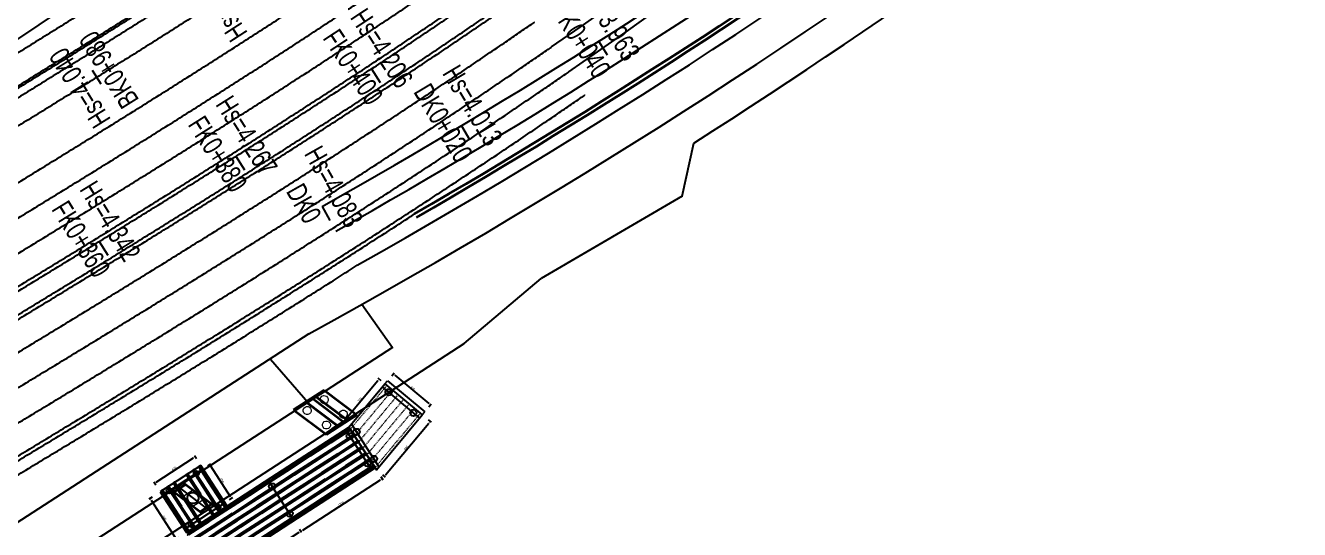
# Model space of a CAD drawing. Extents: x 0 to 558779, y 0 to 2762081.
# Drawn here: x 516841.6 to 516999.7, y 2757560.4 to 2757623 of the extents above; entities that cross this region are included whole.
import ezdxf
from ezdxf.enums import TextEntityAlignment as Align

# ---------------------------------------------------------------- set-up
doc = ezdxf.new("R2010")
doc.units = 0
doc.header["$LTSCALE"] = 20
doc.header["$PDMODE"] = 34
for name, pattern in [('CENTER', [2, 1.25, -0.25, 0.25, -0.25]), ('CONTINOUS', [0]), ('DASHED', [19.05, 12.7, -6.35]), ('HIDDEN', [0.375, 0.25, -0.125])]:
    doc.linetypes.add(name, pattern=pattern)
for name, color, linetype in [('B-标线', 8, 'Continuous'), ('DL-互通边线', 75, 'Continuous'), ('DL-标注', 1, 'Continuous'), ('DL-非机动车道边线', 6, 'Continuous'), ('L-辅路绿化带', 3, 'Continuous'), ('XW_B-20220918', 7, 'Continuous'), ('XW_D', 7, 'Continuous'), ('XW_丰海路', 7, 'Continuous'), ('桩号-D', 7, 'Continuous'), ('桩号-丰海路', 7, 'Continuous'), ('细实线', 8, 'Continuous'), ('设计高-D', 7, 'Continuous'), ('设计高-丰海路', 7, 'Continuous'), ('设计高-地面高-B-20220918', 7, 'Continuous'), ('设计高-地面高-D', 7, 'Continuous'), ('设计高-地面高-丰海路', 7, 'Continuous'), ('道路边线', 22, 'Continuous'), ('钢构CAD-工字钢', 6, 'Continuous')]:
    doc.layers.add(name, color=color, linetype=linetype)
for name, color, linetype, lineweight in [('Layer1', 1, 'Continuous', 15), ('Layer3', 6, 'CENTER', 9), ('Y粗线', 1, 'CONTINOUS', 35), ('中心线', 6, 'CENTER', 15), ('标注', 3, 'Continuous', 15), ('虚线', 6, 'DASHED', 15)]:
    doc.layers.add(name, color=color, linetype=linetype, lineweight=lineweight)
doc.styles.get("Standard").update_dxf_attribs({"font": 'fsdb_e.shx', "width": 0.7, "bigfont": 'hzdx.shx'})
doc.dimstyles.new('100-1÷8', dxfattribs={"dimscale": 0.125, "dimtxt": 2.5, "dimasz": 2, "dimexe": 1.25, "dimexo": 1.25, "dimgap": 0.125, "dimtad": 1, "dimdec": 0, "dimlfac": 100, "dimdsep": 46, "dimtxsty": 'Standard', "dimcen": 0.001, "dimclrd": 256, "dimclre": 256, "dimclrt": 7, "dimadec": 4, "dimazin": 2, "dimtfac": 1, "dimtdec": 0, "dimtmove": 1, "dimatfit": 2, "dimfxlon": 1, "dimlwd": -1, "dimlwe": -1, "dimarcsym": 0})

# ---------------------------------------------------------------- blocks, each defined once
blk = doc.blocks.new('a')
at = {"layer": 'Layer3', "ltscale": 30}
for p, q in [((-1082, 2294), (-766, 2294)), ((-1077, 2281), (-1077, 2305)), ((-777, 2285), (-777, 2301))]:
    blk.add_line(p, q, dxfattribs=at)
at = {"layer": '细实线', "color": 5, "ltscale": 30}
for p, q in [((-1083, 2302), (-1083, 2302)), ((-1082, 2302), (-1083, 2302)), ((-1083, 2299), (-1083, 2302)), ((-1083, 2299), (-1083, 2299)), ((-1082, 2299), (-1083, 2299)), ((-1083, 2290), (-1083, 2290)), ((-1082, 2290), (-1083, 2290)), ((-1083, 2287), (-1083, 2290)), ((-1083, 2287), (-1083, 2287)), ((-1082, 2287), (-1083, 2287)), ((-1082, 2298), (-1082, 2303)), ((-1082, 2303), (-783, 2303)), ((-1082, 2298), (-783, 2298)), ((-1082, 2285), (-1082, 2290)), ((-1082, 2290), (-783, 2290)), ((-1082, 2285), (-783, 2285)), ((-1070, 2298), (-1070, 2298)), ((-1070, 2298), (-1069, 2298)), ((-1070, 2291), (-1069, 2291)), ((-1070, 2290), (-1070, 2291)), ((-1068, 2291), (-1068, 2297)), ((-1068, 2291), (-1068, 2297)), ((-1067, 2298), (-1066, 2298)), ((-1067, 2291), (-1066, 2291)), ((-1065, 2298), (-1065, 2298)), ((-1065, 2290), (-1065, 2291)), ((-929, 2298), (-929, 2298)), ((-929, 2298), (-928, 2298)), ((-929, 2290), (-929, 2291)), ((-929, 2291), (-928, 2291)), ((-927, 2291), (-927, 2297)), ((-927, 2291), (-927, 2297)), ((-926, 2298), (-925, 2298)), ((-926, 2291), (-925, 2291)), ((-924, 2298), (-924, 2298)), ((-924, 2290), (-924, 2291)), ((-798, 2297), (-798, 2298)), ((-798, 2297), (-789, 2297)), ((-798, 2292), (-789, 2292)), ((-798, 2290), (-798, 2292)), ((-788, 2298), (-788, 2298)), ((-788, 2298), (-787, 2298)), ((-788, 2290), (-788, 2291)), ((-788, 2291), (-787, 2291)), ((-786, 2291), (-786, 2297)), ((-786, 2291), (-786, 2297)), ((-785, 2298), (-784, 2298)), ((-785, 2291), (-784, 2291)), ((-783, 2298), (-783, 2303)), ((-783, 2298), (-772, 2298)), ((-783, 2298), (-771, 2298)), ((-783, 2298), (-783, 2298)), ((-783, 2291), (-772, 2291)), ((-783, 2290), (-783, 2291)), ((-783, 2290), (-771, 2290)), ((-783, 2285), (-783, 2290)), ((-771, 2297), (-772, 2298)), ((-771, 2291), (-772, 2291)), ((-771, 2298), (-771, 2298)), ((-771, 2291), (-771, 2298)), ((-771, 2291), (-771, 2297)), ((-771, 2291), (-771, 2290))]:
    blk.add_line(p, q, dxfattribs=at)
for centre, radius, start, end in [((-1070, 2298), 0.25, 180, 270), ((-1070, 2291), 0.25, 90, 180), ((-1069, 2297), 0.5, 0, 90), ((-1069, 2291), 0.5, 270, 0), ((-1067, 2297), 0.5, 90, 180), ((-1067, 2291), 0.5, 180, 270), ((-1066, 2298), 0.25, 270, 0), ((-1066, 2291), 0.25, 0, 90), ((-929, 2298), 0.25, 180, 270), ((-929, 2291), 0.25, 90, 180), ((-928, 2297), 0.5, 0, 90), ((-928, 2291), 0.5, 270, 0), ((-926, 2297), 0.5, 90, 180), ((-926, 2291), 0.5, 180, 270), ((-925, 2298), 0.25, 270, 0), ((-925, 2291), 0.25, 0, 90), ((-789, 2294), 2.5, 270, 90), ((-788, 2298), 0.25, 180, 270), ((-788, 2291), 0.25, 90, 180), ((-787, 2297), 0.5, 0, 90), ((-787, 2291), 0.5, 270, 0), ((-785, 2297), 0.5, 90, 180), ((-785, 2291), 0.5, 180, 270), ((-784, 2298), 0.25, 270, 0), ((-784, 2291), 0.25, 0, 90)]:
    blk.add_arc(centre, radius, start, end, dxfattribs=at)
blk = doc.blocks.new('*U1143')
at = {"layer": 'Layer1', "ltscale": 30, "xscale": 0.009999999776482589, "yscale": 0.009999999776482589, "zscale": 0.009999999776482589, "rotation": 89.9999983127665}
blk.add_blockref('a', (22.93, 9.25), dxfattribs=at)
blk = doc.blocks.new('1')
at = {"color": 0, "linetype": 'ByBlock', "lineweight": -2, "extrusion": (0, 0, -1), "zscale": -1, "rotation": 147.0612917747569}
for p in [(-516885.14, 2757541.26), (-516885.9, 2757541.75), (-516886.65, 2757542.24), (-516887.53, 2757539.23), (-516888.29, 2757539.72), (-516886.77, 2757538.74)]:
    blk.add_blockref('*U1143', p, dxfattribs=at)
blk = doc.blocks.new('*U1145')
at = {"layer": 'Layer1', "ltscale": 30, "xscale": 0.009999999776482589, "yscale": 0.009999999776482589, "zscale": 0.009999999776482589, "rotation": 89.9999983127665}
blk.add_blockref('a', (22.93, 9.25), dxfattribs=at)
blk = doc.blocks.new('2')
at = {"color": 0, "linetype": 'ByBlock', "lineweight": -2, "extrusion": (0, 0, -1), "zscale": -1, "rotation": 147.0612917747569}
for p in [(-516889.77, 2757544.26), (-516888.26, 2757543.28), (-516889.02, 2757543.77), (-516889.89, 2757540.76), (-516890.65, 2757541.25), (-516891.4, 2757541.74)]:
    blk.add_blockref('*U1145', p, dxfattribs=at)
blk = doc.blocks.new('3')
at = {"color": 7}
for p, q in [((516889.13, 2757545.66), (516884.09, 2757542.4)), ((516892.39, 2757540.62), (516889.13, 2757545.66)), ((516884.09, 2757542.4), (516887.36, 2757537.36)), ((516887.36, 2757537.36), (516892.39, 2757540.62))]:
    blk.add_line(p, q, dxfattribs=at)
blk = doc.blocks.new('*U1330')
at = {"layer": 'Layer1', "ltscale": 30, "xscale": 0.009999999776482589, "yscale": 0.009999999776482589, "zscale": 0.009999999776482589, "rotation": 89.9999983127665}
blk.add_blockref('a', (22.93, 9.25), dxfattribs=at)
blk = doc.blocks.new('*U1331')
at = {"color": 0, "linetype": 'ByBlock', "lineweight": -2, "transparency": 16777216}
for p in [(0, 0), (0.9, 0), (1.8, 0), (2.7, 0), (3.6, 0), (4.5, 0), (5.4, 0), (0, -3), (0.9, -3), (1.8, -3), (2.7, -3), (3.6, -3), (4.5, -3), (5.4, -3), (0, -6), (0.9, -6), (1.8, -6), (2.7, -6), (3.6, -6), (4.5, -6), (5.4, -6), (0, -9), (0.9, -9), (1.8, -9), (2.7, -9), (3.6, -9), (4.5, -9), (5.4, -9), (0, -12), (0.9, -12), (1.8, -12), (2.7, -12), (3.6, -12), (4.5, -12), (5.4, -12), (0, -15), (0.9, -15), (1.8, -15), (2.7, -15), (3.6, -15), (4.5, -15), (5.4, -15), (0, -18), (0.9, -18), (1.8, -18), (2.7, -18), (3.6, -18), (4.5, -18), (5.4, -18), (0, -21), (0.9, -21), (1.8, -21), (2.7, -21), (3.6, -21), (4.5, -21), (5.4, -21)]:
    blk.add_blockref('*U1330', p, dxfattribs=at)
blk = doc.blocks.new('*D1352')
at = {"layer": 'DEFPOINTS', "color": 0, "transparency": 16777216}
for p in [(516890.85, 2757574.62), (516891.84, 2757573.8), (516885.18, 2757567.81)]:
    blk.add_point(p, dxfattribs=at)
at = {"layer": 'DL-标注', "linetype": 'ByBlock', "transparency": 16777216}
blk.add_line((516891.6, 2757574), (516891.96, 2757573.7), dxfattribs=at)
at = {"layer": 'DL-标注', "transparency": 16777216}
for p, q in [((516886.32, 2757567.18), (516891.68, 2757573.61)), ((516885.92, 2757567.19), (516886.28, 2757566.89))]:
    blk.add_line(p, q, dxfattribs=at)
for points in [[(516891.65, 2757573.63), (516891.71, 2757573.58), (516891.84, 2757573.8)], [(516886.29, 2757567.21), (516886.36, 2757567.15), (516886.16, 2757566.99)]]:
    blk.add_solid(points, dxfattribs=at)
at = {"layer": 'DL-标注', "color": 7, "transparency": 16777216, "insert": (516888.87, 2757570.5), "char_height": 0.312, "attachment_point": 5, "rotation": 50.203}
blk.add_mtext('886', dxfattribs=at)
blk = doc.blocks.new('*D1353')
at = {"layer": 'DEFPOINTS', "color": 0, "transparency": 16777216}
for p in [(516864.51, 2757568.46), (516862.82, 2757567.36), (516865.54, 2757563.17)]:
    blk.add_point(p, dxfattribs=at)
at = {"layer": 'DL-标注', "linetype": 'ByBlock', "transparency": 16777216}
blk.add_line((516864.25, 2757568.29), (516864.64, 2757568.54), dxfattribs=at)
at = {"layer": 'DL-标注', "transparency": 16777216}
for p, q in [((516867.09, 2757564.47), (516864.64, 2757568.25)), ((516866.96, 2757564.09), (516867.36, 2757564.35))]:
    blk.add_line(p, q, dxfattribs=at)
for points in [[(516864.68, 2757568.27), (516864.61, 2757568.23), (516864.51, 2757568.46)], [(516867.13, 2757564.5), (516867.06, 2757564.45), (516867.23, 2757564.26)]]:
    blk.add_solid(points, dxfattribs=at)
at = {"layer": 'DL-标注', "color": 7, "transparency": 16777216, "insert": (516866.01, 2757566.45), "char_height": 0.312, "attachment_point": 5, "rotation": 302.9387}
blk.add_mtext('500', dxfattribs=at)
blk = doc.blocks.new('*D1354')
at = {"layer": 'DEFPOINTS', "color": 0, "transparency": 16777216}
for p in [(516862.69, 2757569.42), (516863.39, 2757568.33), (516858.36, 2757565.07)]:
    blk.add_point(p, dxfattribs=at)
at = {"layer": 'DL-标注', "transparency": 16777216}
for p, q in [((516857.86, 2757566.29), (516862.48, 2757569.28)), ((516857.82, 2757565.89), (516857.57, 2757566.29))]:
    blk.add_line(p, q, dxfattribs=at)
at = {"layer": 'DL-标注', "linetype": 'ByBlock', "transparency": 16777216}
blk.add_line((516862.86, 2757569.16), (516862.6, 2757569.55), dxfattribs=at)
at = {"layer": 'DL-标注', "transparency": 16777216}
for points in [[(516862.45, 2757569.32), (516862.5, 2757569.25), (516862.69, 2757569.42)], [(516857.84, 2757566.33), (516857.88, 2757566.26), (516857.65, 2757566.16)]]:
    blk.add_solid(points, dxfattribs=at)
at = {"layer": 'DL-标注', "color": 7, "transparency": 16777216, "insert": (516860.08, 2757567.93), "char_height": 0.312, "attachment_point": 5, "rotation": 32.9387}
blk.add_mtext('600', dxfattribs=at)
blk = doc.blocks.new('*D1355')
at = {"layer": 'DEFPOINTS', "color": 0, "transparency": 16777216}
for p in [(516874.95, 2757561.52), (516875.82, 2757560.18), (516864.88, 2757555)]:
    blk.add_point(p, dxfattribs=at)
at = {"layer": 'DL-标注', "transparency": 16777216}
for p, q in [((516865.96, 2757553.79), (516875.61, 2757560.05)), ((516865.58, 2757553.92), (516865.83, 2757553.53))]:
    blk.add_line(p, q, dxfattribs=at)
at = {"layer": 'DL-标注', "linetype": 'ByBlock', "transparency": 16777216}
blk.add_line((516875.65, 2757560.45), (516875.9, 2757560.05), dxfattribs=at)
at = {"layer": 'DL-标注', "transparency": 16777216}
for points in [[(516875.59, 2757560.08), (516875.63, 2757560.01), (516875.82, 2757560.18)], [(516865.94, 2757553.83), (516865.98, 2757553.76), (516865.75, 2757553.66)]]:
    blk.add_solid(points, dxfattribs=at)
at = {"layer": 'DL-标注', "color": 7, "transparency": 16777216, "insert": (516870.69, 2757557.07), "char_height": 0.312, "attachment_point": 5, "rotation": 32.9387}
blk.add_mtext('1200', dxfattribs=at)
blk = doc.blocks.new('*D1356')
at = {"layer": 'DEFPOINTS', "color": 0, "transparency": 16777216}
for p in [(516885.02, 2757568.05), (516885.89, 2757566.71), (516874.95, 2757561.52)]:
    blk.add_point(p, dxfattribs=at)
at = {"layer": 'DL-标注', "transparency": 16777216}
for p, q in [((516876.03, 2757560.32), (516885.68, 2757566.57)), ((516875.65, 2757560.45), (516875.9, 2757560.05))]:
    blk.add_line(p, q, dxfattribs=at)
at = {"layer": 'DL-标注', "linetype": 'ByBlock', "transparency": 16777216}
blk.add_line((516885.72, 2757566.97), (516885.98, 2757566.58), dxfattribs=at)
at = {"layer": 'DL-标注', "transparency": 16777216}
for points in [[(516885.66, 2757566.61), (516885.7, 2757566.54), (516885.89, 2757566.71)], [(516876.01, 2757560.35), (516876.05, 2757560.28), (516875.82, 2757560.18)]]:
    blk.add_solid(points, dxfattribs=at)
at = {"layer": 'DL-标注', "color": 7, "transparency": 16777216, "insert": (516880.76, 2757563.59), "char_height": 0.312, "attachment_point": 5, "rotation": 32.9387}
blk.add_mtext('1200', dxfattribs=at)
blk = doc.blocks.new('*D1357')
at = {"layer": 'DEFPOINTS', "color": 0, "transparency": 16777216}
for p in [(516885.51, 2757579.07), (516886.24, 2757578.46), (516881.76, 2757573.08)]:
    blk.add_point(p, dxfattribs=at)
at = {"layer": 'DL-标注', "transparency": 16777216}
for p, q in [((516881.19, 2757573.89), (516885.35, 2757578.88)), ((516881.27, 2757573.49), (516880.91, 2757573.79))]:
    blk.add_line(p, q, dxfattribs=at)
at = {"layer": 'DL-标注', "linetype": 'ByBlock', "transparency": 16777216}
blk.add_line((516885.75, 2757578.87), (516885.39, 2757579.17), dxfattribs=at)
at = {"layer": 'DL-标注', "transparency": 16777216}
for points in [[(516885.32, 2757578.91), (516885.38, 2757578.85), (516885.51, 2757579.07)], [(516881.15, 2757573.91), (516881.22, 2757573.86), (516881.03, 2757573.69)]]:
    blk.add_solid(points, dxfattribs=at)
at = {"layer": 'DL-标注', "color": 7, "transparency": 16777216, "insert": (516883.13, 2757576.49), "char_height": 0.312, "attachment_point": 5, "rotation": 50.203}
blk.add_mtext('700', dxfattribs=at)
blk = doc.blocks.new('*D1358')
at = {"layer": 'DEFPOINTS', "color": 0, "transparency": 16777216}
for p in [(516858.36, 2757565.07), (516861.62, 2757560.04), (516860.35, 2757559.21)]:
    blk.add_point(p, dxfattribs=at)
at = {"layer": 'DL-标注', "transparency": 16777216}
for p, q in [((516857.35, 2757564.41), (516856.95, 2757564.16)), ((516857.22, 2757564.03), (516860.21, 2757559.42))]:
    blk.add_line(p, q, dxfattribs=at)
at = {"layer": 'DL-标注', "linetype": 'ByBlock', "transparency": 16777216}
blk.add_line((516860.61, 2757559.38), (516860.22, 2757559.13), dxfattribs=at)
at = {"layer": 'DL-标注', "transparency": 16777216}
for points in [[(516857.25, 2757564.06), (516857.18, 2757564.01), (516857.08, 2757564.24)], [(516860.25, 2757559.44), (516860.18, 2757559.4), (516860.35, 2757559.21)]]:
    blk.add_solid(points, dxfattribs=at)
at = {"layer": 'DL-标注', "color": 7, "transparency": 16777216, "insert": (516858.86, 2757561.82), "char_height": 0.312, "attachment_point": 5, "rotation": 302.9645}
blk.add_mtext('600', dxfattribs=at)
blk = doc.blocks.new('*D1360')
at = {"layer": 'DEFPOINTS', "color": 0, "transparency": 16777216}
for p in [(516886.56, 2757578.85), (516891.89, 2757575.87), (516891.17, 2757575.01)]:
    blk.add_point(p, dxfattribs=at)
at = {"layer": 'DL-标注', "transparency": 16777216}
for p, q in [((516887.08, 2757579.47), (516887.38, 2757579.83)), ((516887.47, 2757579.55), (516891.7, 2757576.03))]:
    blk.add_line(p, q, dxfattribs=at)
at = {"layer": 'DL-标注', "linetype": 'ByBlock', "transparency": 16777216}
blk.add_line((516891.69, 2757575.63), (516891.99, 2757575.99), dxfattribs=at)
at = {"layer": 'DL-标注', "transparency": 16777216}
for points in [[(516887.5, 2757579.58), (516887.44, 2757579.52), (516887.28, 2757579.71)], [(516891.72, 2757576.06), (516891.67, 2757576), (516891.89, 2757575.87)]]:
    blk.add_solid(points, dxfattribs=at)
at = {"layer": 'DL-标注', "color": 7, "transparency": 16777216, "insert": (516889.69, 2757577.92), "char_height": 0.312, "attachment_point": 5, "rotation": 320.203}
blk.add_mtext('600', dxfattribs=at)

msp = doc.modelspace()

# ---------------------------------------------------------------- hatches: boundary and pattern name
at = {"layer": '标注', "linetype": 'ByBlock'}
h = msp.add_hatch(dxfattribs=at)
h.set_pattern_fill('AR-HBONE', color=8, scale=0.003, angle=32.93871, style=0)
h.set_pattern_definition([(77.938717, (514233.91518, 2755461.2714), (-0.234381122, 0.361761864), [0.91440012, -0.30480004]), (167.938708, (514233.97887, 2755461.56946), (-0.234381122, 0.361761864), [0.91440012, -0.30480004])])
h.paths.add_polyline_path([(516880.968, 2757573.703), (516880.828, 2757573.613), (516879.737, 2757572.906), (516880.026, 2757572.855), (516881.257, 2757573.652)])

# ---------------------------------------------------------------- linework, layer by layer
for p, q in [((516876.673, 2757576.163), (516872.035, 2757581.486, -9995)), ((516881.76, 2757573.084), (516886.24, 2757578.462)), ((516886.24, 2757578.462), (516886.56, 2757578.846)), ((516886.24, 2757578.462), (516890.85, 2757574.621)), ((516886.56, 2757578.846), (516891.17, 2757575.006)), ((516877.328, 2757576.588), (516881.063, 2757573.766)), ((516877.328, 2757576.588), (516881.063, 2757573.766)), ((516890.85, 2757574.621), (516891.17, 2757575.006)), ((516872.108, 2757566.831), (516881.844, 2757573.138)), ((516885.022, 2757568.048), (516881.76, 2757573.084)), ((516875.371, 2757561.795), (516885.022, 2757568.048)), ((516861.618, 2757560.034), (516872.108, 2757566.831)), ((516860.542, 2757565.713), (516864.279, 2757562.891)), ((516860.542, 2757565.713), (516864.279, 2757562.891)), ((516864.88, 2757554.998), (516875.371, 2757561.795))]:
    msp.add_line(p, q)
at = {"color": 1}
for p, q in [((516885.92, 2757578.078), (516890.53, 2757574.237)), ((516881.34, 2757572.812), (516884.603, 2757567.776)), ((516882.08, 2757573.468), (516885.496, 2757568.195)), ((516858.627, 2757564.65), (516863.663, 2757567.912)), ((516871.689, 2757566.559), (516874.951, 2757561.523)), ((516861.346, 2757560.453), (516866.381, 2757563.716))]:
    msp.add_line(p, q, dxfattribs=at)
msp.add_lwpolyline([(516881.76, 2757573.084), (516885.176, 2757567.81), (516890.85, 2757574.621)])
at = {"color": 5}
for centre, radius in [((516886.689, 2757577.438), 0.4), ((516889.762, 2757574.877), 0.4), ((516881.884, 2757571.972), 0.4), ((516882.701, 2757572.51), 0.4), ((516884.059, 2757568.615), 0.4), ((516884.876, 2757569.153), 0.4), ((516862.818, 2757567.365), 0.315), ((516872.233, 2757565.719), 0.4), ((516859.466, 2757565.193), 0.315), ((516865.537, 2757563.169), 0.315), ((516874.408, 2757562.362), 0.4), ((516862.185, 2757560.997), 0.315)]:
    msp.add_circle(centre, radius, dxfattribs=at)
at = {"layer": 'B-标线', "linetype": 'Continuous', "ltscale": 4}
msp.add_lwpolyline([(516882.768, 2757646.779, -0.0000596), (516882.615, 2757646.675, -0.0016591), (516878.114, 2757643.62, -0.0015591), (516873.59, 2757640.593, -0.0014591), (516869.045, 2757637.591, -0.0013591), (516864.481, 2757634.614, -0.0012591), (516859.899, 2757631.658, -0.0011591), (516855.3, 2757628.724, -0.0010591), (516850.685, 2757625.808, -0.0009591), (516846.056, 2757622.909, -0.0008591), (516841.414, 2757620.025, -0.0007591), (516836.76, 2757617.154, -0.0006591), (516832.095, 2757614.296, -0.0005591), (516827.42, 2757611.447, -0.0004591), (516822.738, 2757608.605, -0.0003591), (516818.047, 2757605.77, -0.0002591), (516813.351, 2757602.94, -0.0001591), (516808.65, 2757600.111, -0.0000591), (516803.944, 2757597.283), (516803.515, 2757597.025)], format="xyb", dxfattribs=at)
at = {"layer": 'B-标线', "linetype": 'HIDDEN', "ltscale": 3}
for points in [[(516884.744, 2757643.89, -0.0000596), (516884.59, 2757643.785, -0.0016591), (516880.069, 2757640.717, -0.0015591), (516875.527, 2757637.678, -0.0014591), (516870.965, 2757634.665, -0.0013591), (516866.385, 2757631.677, -0.0012591), (516861.788, 2757628.712, -0.0011591), (516857.176, 2757625.769, -0.0010591), (516852.548, 2757622.845, -0.0009591), (516847.908, 2757619.939, -0.0008591), (516843.256, 2757617.049, -0.0007591), (516838.593, 2757614.173, -0.0006591), (516833.92, 2757611.309, -0.0005591), (516829.239, 2757608.456, -0.0004591), (516824.55, 2757605.611, -0.0003591), (516819.856, 2757602.774, -0.0002591), (516815.156, 2757599.941, -0.0001591), (516810.453, 2757597.111, -0.0000591), (516805.747, 2757594.283), (516805.318, 2757594.025)], [(516810.6, 2757585.241), (516811.028, 2757585.498, 0.000059), (516815.813, 2757588.376, 0.000159), (516820.591, 2757591.254, 0.000259), (516825.364, 2757594.133, 0.000359), (516830.129, 2757597.016, 0.000459), (516834.886, 2757599.904, 0.000559), (516839.632, 2757602.799, 0.000659), (516844.368, 2757605.704, 0.000759), (516849.091, 2757608.619, 0.000859), (516853.801, 2757611.548, 0.000959), (516858.497, 2757614.491, 0.001059), (516863.177, 2757617.45, 0.001159), (516867.839, 2757620.428, 0.001259), (516872.484, 2757623.426, 0.001359), (516877.108, 2757626.445, 0.001459), (516881.712, 2757629.488, 0.001559), (516886.294, 2757632.556, 0.001659), (516890.851, 2757635.651, 0.0012624), (516894.133, 2757637.908, 0.0001611), (516894.54, 2757638.189, 0.0001611)], [(516812.532, 2757582.027), (516812.961, 2757582.285, 0.000059), (516817.746, 2757585.163, 0.000159), (516822.527, 2757588.042, 0.000259), (516827.303, 2757590.923, 0.000359), (516832.072, 2757593.809, 0.000459), (516836.835, 2757596.7, 0.000559), (516841.589, 2757599.6, 0.000659), (516846.333, 2757602.51, 0.000759), (516851.066, 2757605.431, 0.000859), (516855.787, 2757608.366, 0.000959), (516860.494, 2757611.317, 0.001059), (516865.188, 2757614.285, 0.001159), (516869.865, 2757617.272, 0.001259), (516874.525, 2757620.28, 0.001359), (516879.167, 2757623.311, 0.001459), (516883.789, 2757626.366, 0.001559), (516888.39, 2757629.447, 0.001659), (516892.968, 2757632.556, 0.0012624), (516896.265, 2757634.823, 0.0001611), (516896.674, 2757635.106, 0.0001611)], [(516814.465, 2757578.813), (516814.894, 2757579.071, 0.000059), (516819.679, 2757581.95, 0.000159), (516824.462, 2757584.83, 0.000259), (516829.242, 2757587.713, 0.000359), (516834.016, 2757590.601, 0.000459), (516838.784, 2757593.497, 0.000559), (516843.545, 2757596.401, 0.000659), (516848.297, 2757599.316, 0.000759), (516853.04, 2757602.243, 0.000859), (516857.772, 2757605.185, 0.000959), (516862.492, 2757608.143, 0.001059), (516867.199, 2757611.12, 0.001159), (516871.891, 2757614.116, 0.001259), (516876.567, 2757617.134, 0.001359), (516881.226, 2757620.176, 0.001459), (516885.866, 2757623.243, 0.001559), (516890.486, 2757626.338, 0.001659), (516895.085, 2757629.461, 0.0012624), (516898.398, 2757631.739, 0.0001611), (516898.809, 2757632.023, 0.0001611)], [(516816.269, 2757575.814), (516816.697, 2757576.072, 0.000059), (516821.484, 2757578.951, 0.000159), (516826.269, 2757581.832, 0.000259), (516831.051, 2757584.717, 0.000359), (516835.83, 2757587.608, 0.000459), (516840.603, 2757590.507, 0.000559), (516845.371, 2757593.415, 0.000659), (516850.131, 2757596.334, 0.000759), (516854.883, 2757599.268, 0.000859), (516859.625, 2757602.216, 0.000959), (516864.357, 2757605.181, 0.001059), (516869.076, 2757608.166, 0.001159), (516873.781, 2757611.171, 0.001259), (516878.472, 2757614.199, 0.001359), (516883.147, 2757617.251, 0.001459), (516887.804, 2757620.329, 0.001559), (516892.443, 2757623.436, 0.001659), (516897.061, 2757626.572, 0.0012624), (516900.388, 2757628.86, 0.0001611), (516900.801, 2757629.145, 0.0001611)], [(516818.073, 2757572.815), (516818.501, 2757573.073, 0.000059), (516823.288, 2757575.952, 0.000159), (516828.075, 2757578.834, 0.000259), (516832.861, 2757581.721, 0.000359), (516837.643, 2757584.615, 0.000459), (516842.423, 2757587.517, 0.000559), (516847.197, 2757590.429, 0.000659), (516851.965, 2757593.353, 0.000759), (516856.726, 2757596.292, 0.000859), (516861.478, 2757599.247, 0.000959), (516866.221, 2757602.219, 0.001059), (516870.953, 2757605.212, 0.001159), (516875.672, 2757608.225, 0.001259), (516880.378, 2757611.263, 0.001359), (516885.068, 2757614.325, 0.001459), (516889.743, 2757617.415, 0.001559), (516894.399, 2757620.534, 0.001659), (516899.037, 2757623.683, 0.0012624), (516902.379, 2757625.981, 0.0001611), (516902.794, 2757626.268, 0.0001611)], [(516819.877, 2757569.815), (516820.305, 2757570.073, 0.000059), (516825.093, 2757572.953, 0.000159), (516829.881, 2757575.837, 0.000259), (516834.67, 2757578.725, 0.000359), (516839.457, 2757581.621, 0.000459), (516844.242, 2757584.527, 0.000559), (516849.023, 2757587.443, 0.000659), (516853.799, 2757590.372, 0.000759), (516858.569, 2757593.316, 0.000859), (516863.331, 2757596.277, 0.000959), (516868.085, 2757599.257, 0.001059), (516872.83, 2757602.257, 0.001159), (516877.563, 2757605.28, 0.001259), (516882.283, 2757608.327, 0.001359), (516886.99, 2757611.4, 0.001459), (516891.681, 2757614.501, 0.001559), (516896.356, 2757617.631, 0.001659), (516901.013, 2757620.794, 0.0012624), (516904.369, 2757623.102, 0.0001611), (516904.786, 2757623.39, 0.0001611)], [(516821.809, 2757566.602), (516822.238, 2757566.86, 0.000059), (516827.026, 2757569.74, 0.000159), (516831.817, 2757572.625, 0.000259), (516836.609, 2757575.515, 0.000359), (516841.401, 2757578.414, 0.000459), (516846.191, 2757581.323, 0.000559), (516850.979, 2757584.244, 0.000659), (516855.764, 2757587.178, 0.000759), (516860.543, 2757590.128, 0.000859), (516865.317, 2757593.096, 0.000959), (516870.083, 2757596.084, 0.001059), (516874.841, 2757599.092, 0.001159), (516879.588, 2757602.124, 0.001259), (516884.325, 2757605.181, 0.001359), (516889.048, 2757608.266, 0.001459), (516893.758, 2757611.379, 0.001559), (516898.452, 2757614.522, 0.001659), (516903.13, 2757617.698, 0.0012624), (516906.502, 2757620.017, 0.0001611), (516906.921, 2757620.307, 0.0001611)], [(516823.742, 2757563.388), (516824.171, 2757563.646, 0.000059), (516828.96, 2757566.527, 0.000159), (516833.752, 2757569.413, 0.000259), (516838.548, 2757572.305, 0.000359), (516843.344, 2757575.207, 0.000459), (516848.14, 2757578.119, 0.000559), (516852.936, 2757581.044, 0.000659), (516857.729, 2757583.984, 0.000759), (516862.518, 2757586.94, 0.000859), (516867.302, 2757589.915, 0.000959), (516872.081, 2757592.91, 0.001059), (516876.852, 2757595.927, 0.001159), (516881.614, 2757598.968, 0.001259), (516886.366, 2757602.036, 0.001359), (516891.107, 2757605.131, 0.001459), (516895.835, 2757608.256, 0.001559), (516900.549, 2757611.413, 0.001659), (516905.246, 2757614.603, 0.0012624), (516908.634, 2757616.933, 0.0001611), (516909.055, 2757617.224, 0.0001611)], [(516825.546, 2757560.389), (516825.974, 2757560.647, 0.000059), (516830.764, 2757563.528, 0.000159), (516835.559, 2757566.415, 0.000259), (516840.357, 2757569.309, 0.000359), (516845.158, 2757572.214, 0.000459), (516849.96, 2757575.129, 0.000559), (516854.762, 2757578.059, 0.000659), (516859.562, 2757581.003, 0.000759), (516864.361, 2757583.965, 0.000859), (516869.155, 2757586.946, 0.000959), (516873.945, 2757589.948, 0.001059), (516878.729, 2757592.973, 0.001159), (516883.505, 2757596.023, 0.001259), (516888.272, 2757599.1, 0.001359), (516893.028, 2757602.206, 0.001459), (516897.773, 2757605.342, 0.001559), (516902.505, 2757608.511, 0.001659), (516907.222, 2757611.714, 0.0012624), (516910.625, 2757614.054, 0.0001611), (516911.047, 2757614.346, 0.0001611)]]:
    msp.add_lwpolyline(points, format="xyb", dxfattribs=at)
for radius in [790.25, 794]:
    msp.add_arc((516457.088, 2758270.034), radius, 304.696432, 344.317251, dxfattribs=at)
at = {"layer": 'B-标线', "linetype": 'Continuous', "ltscale": 4}
msp.add_arc((516485.356, 2758297.264), 803.5, 299.428579, 311.319914, dxfattribs=at)
at = {"layer": 'DL-互通边线', "lineweight": 35, "flags": 128}
for points in [[(516889.915, 2757599.572, 0.0489628), (517017.858, 2757691.555, 0.000217)], [(516890.166, 2757599.139, 0.0489628), (517018.188, 2757691.179, 0.000217)]]:
    msp.add_lwpolyline(points, format="xyb", dxfattribs=at)
at = {"layer": 'DL-非机动车道边线'}
msp.add_lwpolyline([(516876.795, 2757584.702), (516836.768, 2757558.769, 0.3984028), (516835.15, 2757552.086), (516838.526, 2757546.205), (516830.711, 2757541.387), (516827.105, 2757545.952), (516822.344, 2757550.19), (516817.916, 2757551.471), (516778.707, 2757527.014), (516766.913, 2757519.755), (516754.224, 2757511.859), (516740.288, 2757503.46), (516719.686, 2757491.549), (516685.058, 2757471.486), (516666.806, 2757460.789), (516646.897, 2757448.923), (516630.741, 2757439.244), (516604.122, 2757423.296), (516605.888, 2757419.98)], format="xyb", dxfattribs=at)
msp.add_arc((516485.356, 2758297.264), 813, 298.781761, 315.034031, dxfattribs=at)
at = {"layer": 'L-辅路绿化带'}
msp.add_line((516863.977, 2757637.006), (516826.868, 2757611.989), dxfattribs=at)
for points in [[(516884.885, 2757643.683, -0.0000596), (516884.731, 2757643.578, -0.0016591), (516880.209, 2757640.51, -0.0015591), (516875.666, 2757637.47, -0.0014591), (516871.103, 2757634.456, -0.0013591), (516866.521, 2757631.467, -0.0012591), (516861.923, 2757628.502, -0.0011591), (516857.31, 2757625.558, -0.0010591), (516852.682, 2757622.633, -0.0009591), (516848.04, 2757619.727, -0.0008591), (516843.387, 2757616.836, -0.0007591), (516838.723, 2757613.96, -0.0006591), (516834.05, 2757611.096, -0.0005591), (516829.368, 2757608.242, -0.0004591), (516824.68, 2757605.398, -0.0003591), (516819.985, 2757602.56, -0.0002591), (516815.285, 2757599.727, -0.0001591), (516810.582, 2757596.897, -0.0000591), (516805.876, 2757594.069), (516805.447, 2757593.811)], [(516885.449, 2757642.858, -0.0000596), (516885.295, 2757642.753, -0.0016591), (516880.768, 2757639.681, -0.0015591), (516876.219, 2757636.637, -0.0014591), (516871.651, 2757633.62, -0.0013591), (516867.066, 2757630.628, -0.0012591), (516862.463, 2757627.66, -0.0011591), (516857.846, 2757624.714, -0.0010591), (516853.214, 2757621.787, -0.0009591), (516848.57, 2757618.878, -0.0008591), (516843.913, 2757615.986, -0.0007591), (516839.247, 2757613.108, -0.0006591), (516834.572, 2757610.242, -0.0005591), (516829.888, 2757607.388, -0.0004591), (516825.198, 2757604.542, -0.0003591), (516820.502, 2757601.704, -0.0002591), (516815.801, 2757598.87, -0.0001591), (516811.097, 2757596.04, -0.0000591), (516806.391, 2757593.211), (516805.962, 2757592.954)], [(516835.817, 2757565.987, 0.000259), (516840.615, 2757568.881, 0.000359), (516845.417, 2757571.786, 0.000459), (516850.22, 2757574.702, 0.000559), (516855.022, 2757577.632, 0.000659), (516859.824, 2757580.577, 0.000759), (516864.624, 2757583.54, 0.000859), (516869.42, 2757586.522, 0.000959), (516874.212, 2757589.525, 0.001059), (516878.997, 2757592.551, 0.001159), (516883.775, 2757595.602, 0.001259), (516888.544, 2757598.681, 0.000391), (516889.915, 2757599.572, 0.000391)], [(516836.591, 2757564.702, 0.000259), (516841.391, 2757567.598, 0.000359), (516846.194, 2757570.503, 0.000459), (516850.999, 2757573.421, 0.000559), (516855.805, 2757576.352, 0.000659), (516860.61, 2757579.3, 0.000759), (516865.414, 2757582.264, 0.000859), (516870.214, 2757585.249, 0.000959), (516875.011, 2757588.255, 0.001059), (516879.801, 2757591.285, 0.0007282), (516882.809, 2757593.202, 0.0007282)]]:
    msp.add_lwpolyline(points, format="xyb", dxfattribs=at)
at = {"layer": 'L-辅路绿化带', "flags": 128}
for points in [[(516816.527, 2757575.386), (516816.955, 2757575.643, 0.000059), (516821.742, 2757578.523, 0.000159), (516826.527, 2757581.404, 0.000259), (516831.31, 2757584.289, 0.000359), (516836.089, 2757587.18, 0.000459), (516840.863, 2757590.08, 0.000559), (516845.632, 2757592.988, 0.000659), (516850.393, 2757595.909, 0.000759), (516855.146, 2757598.842, 0.000859), (516859.89, 2757601.792, 0.000959), (516864.623, 2757604.758, 0.001059), (516869.344, 2757607.744, 0.001159), (516874.051, 2757610.75, 0.001259), (516878.744, 2757613.779, 0.001359), (516883.421, 2757616.833, 0.001459), (516888.081, 2757619.913, 0.001559), (516892.722, 2757623.021, 0.001659), (516897.343, 2757626.159, 0.0012624), (516900.673, 2757628.448, 0.0001611), (516901.086, 2757628.734, 0.0001611)], [(516817.815, 2757573.243), (516818.244, 2757573.501, 0.000059), (516823.03, 2757576.38, 0.000159), (516827.817, 2757579.263, 0.000259), (516832.602, 2757582.149, 0.000359), (516837.384, 2757585.042, 0.000459), (516842.163, 2757587.944, 0.000559), (516846.936, 2757590.855, 0.000659), (516851.703, 2757593.779, 0.000759), (516856.463, 2757596.717, 0.000859), (516861.214, 2757599.671, 0.000959), (516865.955, 2757602.642, 0.001059), (516870.684, 2757605.634, 0.001159), (516875.402, 2757608.646, 0.001259), (516880.105, 2757611.682, 0.001359), (516884.794, 2757614.743, 0.001459), (516889.466, 2757617.831, 0.001559), (516894.12, 2757620.948, 0.001659), (516898.755, 2757624.095, 0.0012624), (516902.094, 2757626.392, 0.0001611), (516902.509, 2757626.679, 0.0001611)]]:
    msp.add_lwpolyline(points, format="xyb", dxfattribs=at)
at = {"layer": 'L-辅路绿化带'}
msp.add_arc((516485.356, 2758297.264), 808.5, 299.445316, 315.034031, dxfattribs=at)
at = {"layer": 'XW_B-20220918', "color": 6, "flags": 128}
msp.add_lwpolyline([(516891.124, 2757643.122, -0.0001648), (516890.711, 2757642.836, -0.0014401), (516886.988, 2757640.276, -0.0016591), (516882.444, 2757637.193, -0.0015591), (516877.88, 2757634.139, -0.0014591), (516873.297, 2757631.112, -0.0013591), (516868.698, 2757628.112, -0.0012591), (516864.083, 2757625.135, -0.0011591), (516859.454, 2757622.181, -0.0010591), (516854.811, 2757619.247, -0.0009591), (516850.157, 2757616.333, -0.0008591), (516845.492, 2757613.435, -0.0007591), (516840.818, 2757610.552, -0.0006591), (516836.136, 2757607.682, -0.0005591), (516831.446, 2757604.824, -0.0004591), (516826.751, 2757601.976, -0.0003591), (516822.052, 2757599.135, -0.0002591), (516817.348, 2757596.3, -0.0001591), (516812.643, 2757593.469, -0.0000591), (516807.936, 2757590.64), (516807.507, 2757590.382)], format="xyb", dxfattribs=at)
at = {"layer": 'XW_D', "color": 2}
msp.add_arc((516485.356, 2758297.264), 800, 299.428579, 311.319914, dxfattribs=at)
msp.add_arc((516485.356, 2758297.264), 800, 299.428579, 311.319914, dxfattribs=at)
at = {"layer": 'XW_丰海路', "color": 1, "flags": 128}
msp.add_lwpolyline([(516816.527, 2757575.386), (516816.955, 2757575.643, 0.000059), (516821.742, 2757578.523, 0.000159), (516826.527, 2757581.404, 0.000259), (516831.31, 2757584.289, 0.000359), (516836.089, 2757587.18, 0.000459), (516840.863, 2757590.08, 0.000559), (516845.632, 2757592.988, 0.000659), (516850.393, 2757595.909, 0.000759), (516855.146, 2757598.842, 0.000859), (516859.89, 2757601.792, 0.000959), (516864.623, 2757604.758, 0.001059), (516869.344, 2757607.744, 0.001159), (516874.051, 2757610.75, 0.001259), (516878.744, 2757613.779, 0.001359), (516883.421, 2757616.833, 0.001459), (516888.081, 2757619.913, 0.001559), (516892.722, 2757623.021, 0.001659), (516897.343, 2757626.159, 0.0012624), (516900.673, 2757628.448, 0.0001611), (516901.086, 2757628.734)], format="xyb", dxfattribs=at)
at = {"layer": 'Y粗线'}
for p, q in [((516874.908, 2757575.258), (516878.685, 2757577.705)), ((516877.763, 2757576.87), (516881.5, 2757574.048)), ((516878.685, 2757577.705), (516882.761, 2757574.627)), ((516876.589, 2757576.109), (516880.325, 2757573.287)), ((516877.344, 2757576.598), (516881.08, 2757573.776)), ((516874.908, 2757575.258), (516878.984, 2757572.18)), ((516878.984, 2757572.18), (516882.761, 2757574.627)), ((516879.653, 2757572.851), (516881.5, 2757574.048)), ((516860.065, 2757565.07), (516861.494, 2757565.996)), ((516861.257, 2757566.175), (516864.993, 2757563.353)), ((516859.828, 2757565.249), (516863.564, 2757562.428)), ((516863.326, 2757562.607), (516864.755, 2757563.533))]:
    msp.add_line(p, q, dxfattribs=at)
at = {"layer": '中心线', "ltscale": 60}
msp.add_line((516860.542, 2757565.712), (516864.279, 2757562.89), dxfattribs=at)
at = {"layer": '标注', "linetype": 'DASHED', "ltscale": 40}
for p, q in [((516876.672, 2757576.163), (516880.409, 2757573.341)), ((516877.68, 2757576.816), (516881.416, 2757573.994)), ((516860.974, 2757564.384), (516862.403, 2757565.309)), ((516862.418, 2757563.293), (516863.847, 2757564.219))]:
    msp.add_line(p, q, dxfattribs=at)
at = {"layer": '标注', "linetype": 'ByBlock'}
msp.add_line((516880.828, 2757573.613), (516880.968, 2757573.703), dxfattribs=at)
for centre, major_axis in [((516878.695, 2757576.52), (-0.272, 0.42)), ((516876.597, 2757575.161), (-0.272, 0.42)), ((516881.072, 2757574.724), (-0.272, 0.42)), ((516878.974, 2757573.365), (-0.272, 0.42)), ((516862.41, 2757564.301), (-0.408, 0.629)), ((516862.41, 2757564.301), (-0.353, 0.546))]:
    msp.add_ellipse(centre, major_axis=major_axis, ratio=0.9999999, dxfattribs=at)
at = {"layer": '虚线', "color": 3, "ltscale": 0.0001}
for p, q in [((516881.927, 2757572.825), (516886.466, 2757578.274)), ((516881.934, 2757572.814), (516886.476, 2757578.266)), ((516882.44, 2757572.034), (516887.158, 2757577.698)), ((516882.447, 2757572.023), (516887.167, 2757577.69)), ((516882.952, 2757571.243), (516887.849, 2757577.122)), ((516882.959, 2757571.232), (516887.859, 2757577.114)), ((516883.464, 2757570.452), (516888.54, 2757576.546)), ((516883.472, 2757570.441), (516888.55, 2757576.538)), ((516883.977, 2757569.662), (516889.232, 2757575.969)), ((516883.984, 2757569.651), (516889.242, 2757575.961)), ((516884.489, 2757568.871), (516889.923, 2757575.393)), ((516884.496, 2757568.86), (516889.933, 2757575.385)), ((516885.002, 2757568.08), (516890.615, 2757574.817)), ((516885.009, 2757568.069), (516890.625, 2757574.809))]:
    msp.add_line(p, q, dxfattribs=at)
at = {"layer": '设计高-地面高-B-20220918', "color": 3}
msp.add_line((516851.027, 2757615.696), (516849.968, 2757617.393), dxfattribs=at)
at = {"layer": '设计高-地面高-D', "color": 7}
for p, q in [((516912.76, 2757621.005), (516913.828, 2757619.315)), ((516895.721, 2757610.533), (516896.747, 2757608.816)), ((516878.427, 2757600.489), (516879.409, 2757598.747))]:
    msp.add_line(p, q, dxfattribs=at)
at = {"layer": '设计高-地面高-丰海路', "color": 7}
for p, q in [((516884.557, 2757617.58), (516885.657, 2757615.91)), ((516867.753, 2757606.735), (516868.823, 2757605.045)), ((516850.784, 2757596.149), (516851.833, 2757594.446))]:
    msp.add_line(p, q, dxfattribs=at)
at = {"layer": '道路边线'}
for p, q in [((516923.123, 2757601.782), (516924.576, 2757608.37)), ((516923.123, 2757601.782), (516905.627, 2757591.558)), ((516896.077, 2757583.492), (516905.627, 2757591.558)), ((516838.526, 2757546.205), (516896.077, 2757583.492))]:
    msp.add_line(p, q, dxfattribs=at)
msp.add_lwpolyline([(516883.373, 2757588.356), (516887.184, 2757582.973), (516836.332, 2757550.027)], dxfattribs=at)
msp.add_arc((516485.356, 2758297.264), 817, 302.520498, 315.034031, dxfattribs=at)
at = {"layer": '钢构CAD-工字钢', "const_width": 0.0005}
for points in [[(516881.978, 2757572.747), (516886.535, 2757578.217), (516886.407, 2757578.323), (516881.883, 2757572.893)], [(516882.49, 2757571.956), (516887.226, 2757577.641), (516887.099, 2757577.747), (516882.396, 2757572.102)], [(516883.003, 2757571.165), (516887.918, 2757577.064), (516887.79, 2757577.171), (516882.908, 2757571.311)], [(516883.515, 2757570.374), (516888.609, 2757576.488), (516888.482, 2757576.595), (516883.421, 2757570.52)], [(516884.028, 2757569.583), (516889.301, 2757575.912), (516889.173, 2757576.019), (516883.933, 2757569.729)], [(516884.54, 2757568.792), (516889.992, 2757575.336), (516889.864, 2757575.443), (516884.446, 2757568.938)], [(516885.053, 2757568.001), (516890.684, 2757574.76), (516890.556, 2757574.866), (516884.958, 2757568.147)]]:
    msp.add_lwpolyline(points, dxfattribs=at)

# ---------------------------------------------------------------- block references
at = {"color": 1, "rotation": 122.938712872827}
msp.add_blockref('*U1331', (516865.952, 2757556.063), dxfattribs=at)
for name in ['3', '2', '1']:
    msp.add_blockref(name, (-25.739, 22.673))

# ---------------------------------------------------------------- texts
at = {"layer": '桩号-D', "color": 7, "width": 0.75}
for s, rotation, p in [('DK0+040', 302.29337, (516911.569, 2757621.953)), ('DK0+020', 300.86097, (516894.555, 2757611.51)), ('DK0', 299.42858, (516877.285, 2757601.495))]:
    msp.add_text(s, height=2.5, rotation=rotation, dxfattribs=at).set_placement(p, align=Align.TOP_CENTER)
at = {"layer": '桩号-丰海路', "color": 7, "width": 0.75}
for s, rotation, p in [('FK0+400', 303.3777, (516883.349, 2757618.505)), ('FK0+380', 302.34845, (516866.562, 2757607.682)), ('FK0+360', 301.61302, (516849.605, 2757597.111))]:
    msp.add_text(s, height=2.5, rotation=rotation, dxfattribs=at).set_placement(p, align=Align.TOP_CENTER)
at = {"layer": '设计高-D', "color": 7, "width": 0.75}
for s, rotation, p in [('Hs=3.963', 302.29337, (516912.414, 2757622.487)), ('Hs=4.013', 300.86097, (516895.413, 2757612.023)), ('Hs=4.083', 299.42858, (516878.156, 2757601.987))]:
    msp.add_text(s, height=2.5, rotation=rotation, dxfattribs=at).set_placement(p, align=Align.BOTTOM_CENTER)
at = {"layer": '设计高-丰海路', "color": 7, "width": 0.75}
for s, rotation, p in [('Hs=4.206', 303.3777, (516884.184, 2757619.056)), ('Hs=4.267', 302.34845, (516867.407, 2757608.217)), ('Hs=4.342', 301.61302, (516850.457, 2757597.636))]:
    msp.add_text(s, height=2.5, rotation=rotation, dxfattribs=at).set_placement(p, align=Align.BOTTOM_CENTER)
at = {"layer": '设计高-地面高-B-20220918', "color": 3, "width": 0.75}
for s, rotation, p in [('Hs=3.969', 122.88185, (516866.964, 2757626.989)), ('Hs=4.040', 121.96497, (516850.073, 2757616.28))]:
    msp.add_text(s, height=2.5, rotation=rotation, dxfattribs=at).set_placement(p, align=Align.BOTTOM_CENTER)
msp.add_text('BK0+980', height=2.5, rotation=121.96497, dxfattribs=at).set_placement((516850.921, 2757616.809), align=Align.TOP_CENTER)

# ---------------------------------------------------------------- dimensions: what is measured, and where the dimension line sits
at = {"layer": 'DL-标注'}
for p1, p2, distance, picture, middle in [((516881.76, 2757573.084), (516886.24, 2757578.462), 0.954, '*D1357', (516883.135, 2757576.493)), ((516886.56, 2757578.846), (516891.17, 2757575.006), 1.121, '*D1360', (516889.693, 2757577.919)), ((516885.176, 2757567.81), (516890.85, 2757574.621), -1.285, '*D1352', (516888.868, 2757570.504)), ((516858.355, 2757565.069), (516863.391, 2757568.332), 1.294, '*D1354', (516860.076, 2757567.93)), ((516865.537, 2757563.169), (516862.818, 2757567.365), -2.013, '*D1353', (516866.011, 2757566.455)), ((516874.951, 2757561.523), (516885.022, 2757568.048), -1.596, '*D1356', (516880.761, 2757563.59)), ((516858.355, 2757565.069), (516861.62, 2757560.035), -1.516, '*D1358', (516858.86, 2757561.821)), ((516864.88, 2757554.998), (516874.951, 2757561.523), -1.596, '*D1355', (516870.69, 2757557.065))]:
    dim = msp.add_aligned_dim(p1=p1, p2=p2, distance=distance, dimstyle='100-1÷8', dxfattribs=at)
    dim.commit()
    dim.dimension.update_dxf_attribs({"geometry": picture, "text_midpoint": middle})

doc.saveas('drawing.dxf')
